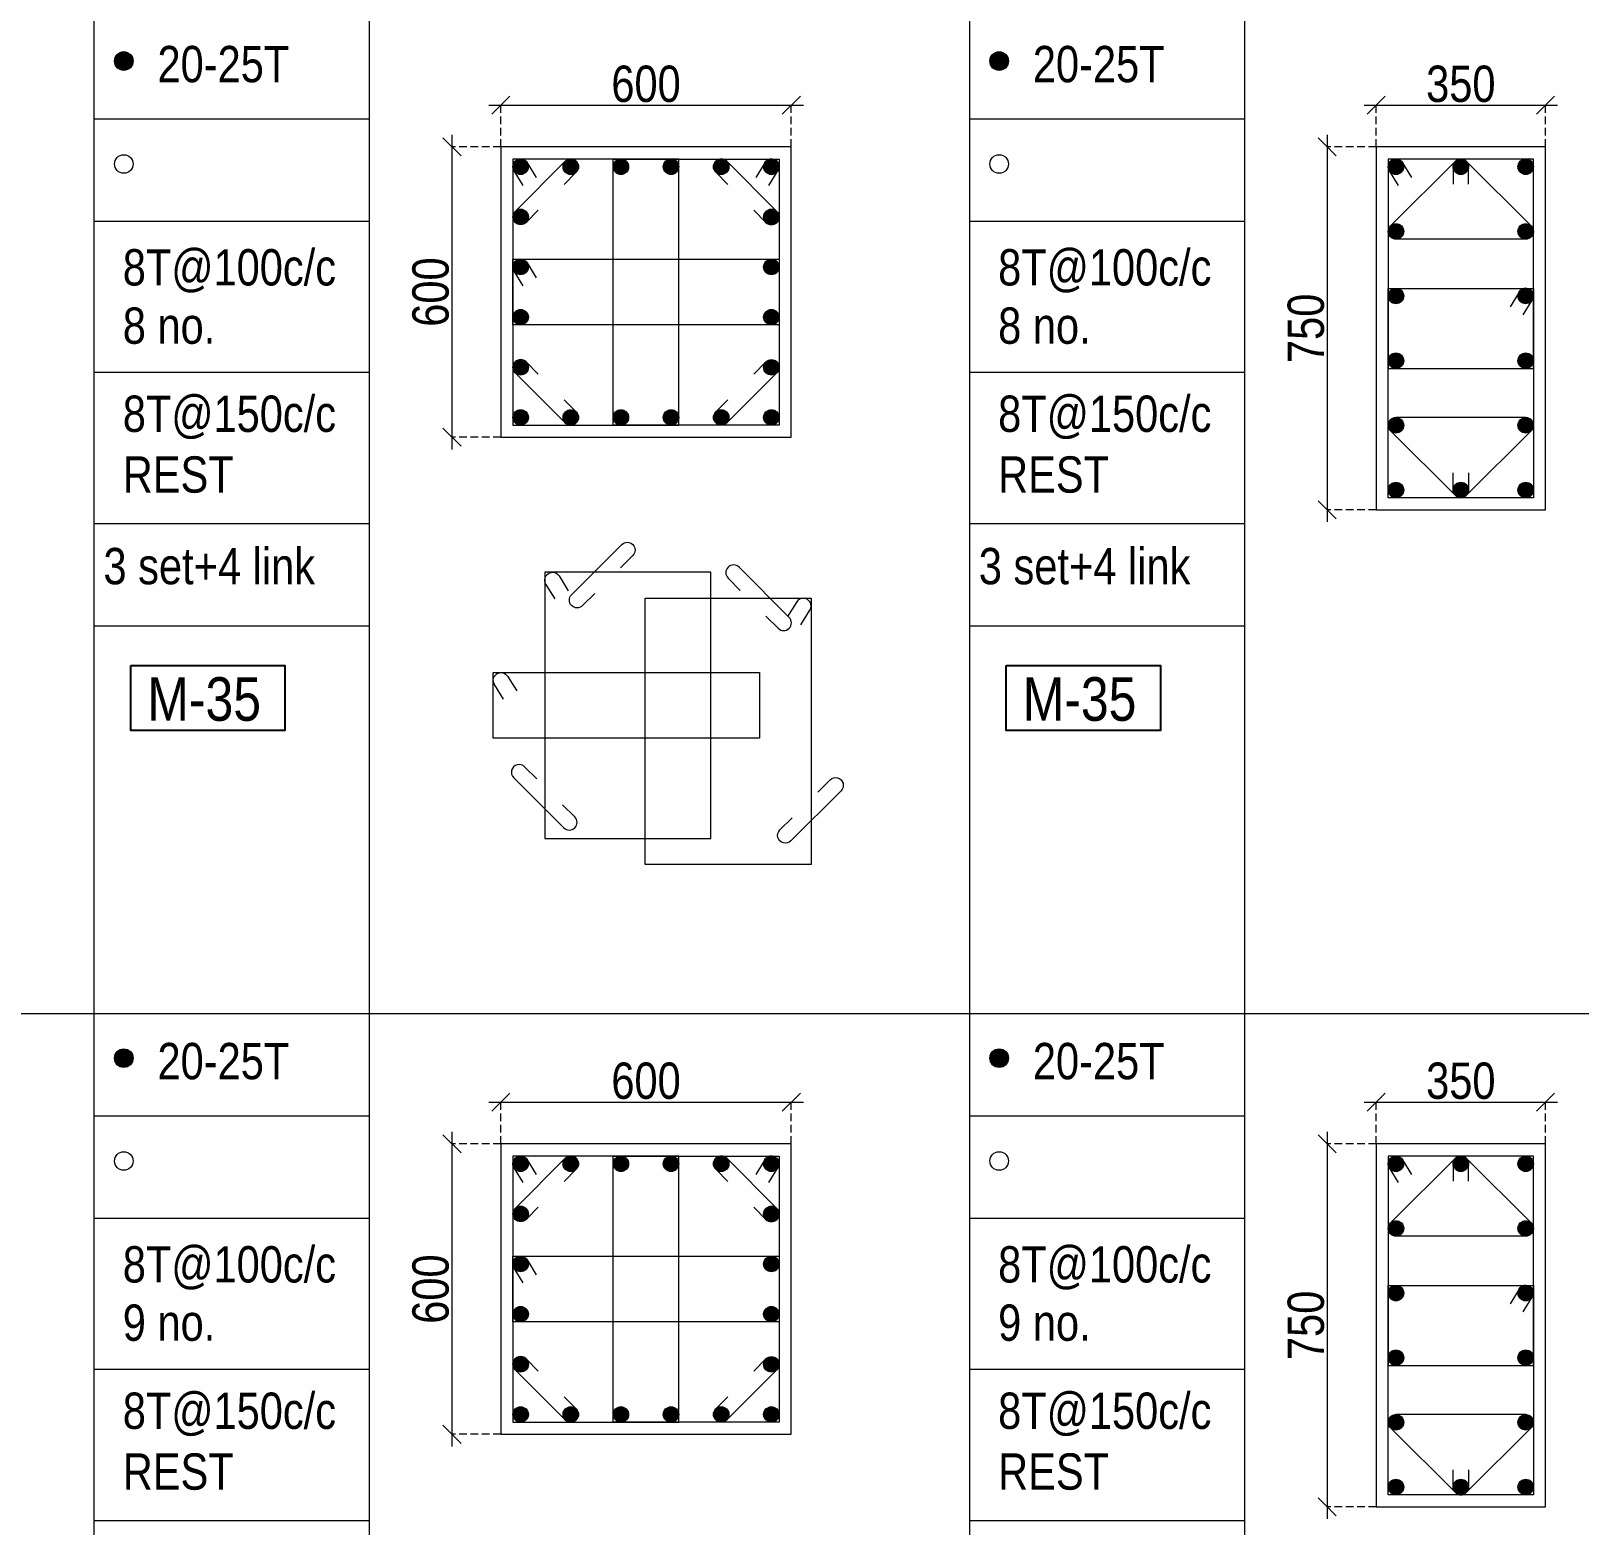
# Model space of a CAD drawing. Header units: millimetres. Extents: x 1112055 to 3390982, y -148532 to 766891.
# Drawn here: x 2561315 to 2574108, y 595756 to 608104 of the extents above; entities that cross this region are included whole.
import ezdxf
from ezdxf.enums import TextEntityAlignment as Align

# ---------------------------------------------------------------- set-up
doc = ezdxf.new("R2010")
doc.units = ezdxf.units.MM
doc.header["$PDMODE"] = 35
doc.header["$PDSIZE"] = -25
doc.linetypes.add('DASHED2', pattern=[0.375, 0.25, -0.125])
doc.linetypes.add('Hidden', pattern=[9.525, 6.35, -3.175])
for name, color, linetype, lineweight in [('B COL. SIZE DIM', 220, 'Continuous', 25), ('B COLSCH', 204, 'Continuous', 20), ('B COLUMN', 1, 'Hidden', 9), ('B STEEL', 34, 'Continuous', 15)]:
    doc.layers.add(name, color=color, linetype=linetype, lineweight=lineweight)
doc.layers.add('B TEXT', color=7, linetype='Continuous')
doc.styles.add('dim inside', font='romans.shx', dxfattribs={"width": 0.8, "height": 125})
doc.styles.add('SWINC', font='swissc.ttf')
doc.dimstyles.new('dim inside', dxfattribs={"dimtxt": 125, "dimasz": 100, "dimexe": 0, "dimexo": 0, "dimgap": 10, "dimtad": 0, "dimdec": 0, "dimzin": 0, "dimdsep": 46, "dimtxsty": 'dim inside', "dimblk": 'SMALL', "dimcen": 0.09, "dimadec": 0, "dimazin": 0, "dimtfac": 1, "dimtdec": 0, "dimtofl": 0, "dimtmove": 0, "dimatfit": 3, "dimfxl": 1, "dimtolj": 1, "dimtzin": 0, "dimarcsym": 2})

# ---------------------------------------------------------------- blocks, each defined once
blk = doc.blocks.new('_Oblique')
at = {"color": 0, "linetype": 'ByBlock', "lineweight": -2}
blk.add_line((-0.5, -0.5), (0.5, 0.5), dxfattribs=at)
blk = doc.blocks.new('*D5589')
at = {"layer": 'B COL. SIZE DIM', "color": 250, "lineweight": 9, "ltscale": 250, "transparency": 16777216}
blk.add_line((2572331, 599251), (2573931, 599251), dxfattribs=at)
at = {"layer": 'B COL. SIZE DIM', "color": 250, "linetype": 'DASHED2', "lineweight": 9, "ltscale": 250, "transparency": 16777216}
for p, q in [((2572431, 598906), (2572431, 599251)), ((2573831, 598906), (2573831, 599251))]:
    blk.add_line(p, q, dxfattribs=at)
at = {"layer": 'Defpoints', "color": 0, "lineweight": 40, "transparency": 16777216}
for p in [(2573831, 599251), (2572431, 598906), (2573831, 598906)]:
    blk.add_point(p, dxfattribs=at)
at = {"layer": 'B COL. SIZE DIM', "color": 250, "lineweight": 9, "transparency": 16777216, "xscale": 150, "yscale": 150, "zscale": 150, "rotation": 180}
blk.add_blockref('_Oblique', (2572431, 599251), dxfattribs=at)
at = {"layer": 'B COL. SIZE DIM', "color": 250, "lineweight": 9, "transparency": 16777216, "xscale": 150, "yscale": 150, "zscale": 150}
blk.add_blockref('_Oblique', (2573831, 599251), dxfattribs=at)
at = {"layer": 'B COL. SIZE DIM', "color": 6, "transparency": 16777216, "insert": (2573131, 599426), "char_height": 300, "attachment_point": 5, "style": 'SWINC'}
blk.add_mtext('\\A1;350', dxfattribs=at)
blk = doc.blocks.new('*D5590')
at = {"layer": 'B COL. SIZE DIM', "color": 250, "lineweight": 9, "ltscale": 250, "transparency": 16777216}
blk.add_line((2572027, 599006), (2572027, 595806), dxfattribs=at)
at = {"layer": 'B COL. SIZE DIM', "color": 250, "linetype": 'DASHED2', "lineweight": 9, "ltscale": 250, "transparency": 16777216}
for p, q in [((2572431, 598906), (2572027, 598906)), ((2572431, 595906), (2572027, 595906))]:
    blk.add_line(p, q, dxfattribs=at)
at = {"layer": 'Defpoints', "color": 0, "lineweight": 40, "transparency": 16777216}
for p in [(2572431, 598906), (2572027, 595906), (2572431, 595906)]:
    blk.add_point(p, dxfattribs=at)
at = {"layer": 'B COL. SIZE DIM', "color": 250, "lineweight": 9, "transparency": 16777216, "xscale": 150, "yscale": 150, "zscale": 150}
for p, rotation in [((2572027, 598906), 90), ((2572027, 595906), 270)]:
    blk.add_blockref('_Oblique', p, dxfattribs=dict(at, rotation=rotation))
at = {"layer": 'B COL. SIZE DIM', "color": 6, "transparency": 16777216, "insert": (2571852, 597406), "char_height": 300, "attachment_point": 5, "rotation": 90, "style": 'SWINC'}
blk.add_mtext('\\A1;750', dxfattribs=at)
blk = doc.blocks.new('*D5591')
at = {"layer": 'B COL. SIZE DIM', "color": 250, "lineweight": 9, "ltscale": 250, "transparency": 16777216}
blk.add_line((2572331, 607490), (2573931, 607490), dxfattribs=at)
at = {"layer": 'B COL. SIZE DIM', "color": 250, "linetype": 'DASHED2', "lineweight": 9, "ltscale": 250, "transparency": 16777216}
for p, q in [((2572431, 607146), (2572431, 607490)), ((2573831, 607146), (2573831, 607490))]:
    blk.add_line(p, q, dxfattribs=at)
at = {"layer": 'Defpoints', "color": 0, "lineweight": 40, "transparency": 16777216}
for p in [(2573831, 607490), (2572431, 607146), (2573831, 607146)]:
    blk.add_point(p, dxfattribs=at)
at = {"layer": 'B COL. SIZE DIM', "color": 250, "lineweight": 9, "transparency": 16777216, "xscale": 150, "yscale": 150, "zscale": 150, "rotation": 180}
blk.add_blockref('_Oblique', (2572431, 607490), dxfattribs=at)
at = {"layer": 'B COL. SIZE DIM', "color": 250, "lineweight": 9, "transparency": 16777216, "xscale": 150, "yscale": 150, "zscale": 150}
blk.add_blockref('_Oblique', (2573831, 607490), dxfattribs=at)
at = {"layer": 'B COL. SIZE DIM', "color": 6, "transparency": 16777216, "insert": (2573131, 607665), "char_height": 300, "attachment_point": 5, "style": 'SWINC'}
blk.add_mtext('\\A1;350', dxfattribs=at)
blk = doc.blocks.new('*D5592')
at = {"layer": 'B COL. SIZE DIM', "color": 250, "lineweight": 9, "ltscale": 250, "transparency": 16777216}
blk.add_line((2572027, 607246), (2572027, 604046), dxfattribs=at)
at = {"layer": 'B COL. SIZE DIM', "color": 250, "linetype": 'DASHED2', "lineweight": 9, "ltscale": 250, "transparency": 16777216}
for p, q in [((2572431, 607146), (2572027, 607146)), ((2572431, 604146), (2572027, 604146))]:
    blk.add_line(p, q, dxfattribs=at)
at = {"layer": 'Defpoints', "color": 0, "lineweight": 40, "transparency": 16777216}
for p in [(2572431, 607146), (2572027, 604146), (2572431, 604146)]:
    blk.add_point(p, dxfattribs=at)
at = {"layer": 'B COL. SIZE DIM', "color": 250, "lineweight": 9, "transparency": 16777216, "xscale": 150, "yscale": 150, "zscale": 150}
for p, rotation in [((2572027, 607146), 90), ((2572027, 604146), 270)]:
    blk.add_blockref('_Oblique', p, dxfattribs=dict(at, rotation=rotation))
at = {"layer": 'B COL. SIZE DIM', "color": 6, "transparency": 16777216, "insert": (2571852, 605646), "char_height": 300, "attachment_point": 5, "rotation": 90, "style": 'SWINC'}
blk.add_mtext('\\A1;750', dxfattribs=at)
blk = doc.blocks.new('*D5403')
at = {"layer": 'B COL. SIZE DIM', "color": 250, "lineweight": 9, "ltscale": 250, "transparency": 16777216}
blk.add_line((2565098, 599251), (2567698, 599251), dxfattribs=at)
at = {"layer": 'B COL. SIZE DIM', "color": 250, "linetype": 'DASHED2', "lineweight": 9, "ltscale": 250, "transparency": 16777216}
for p, q in [((2565198, 598906), (2565198, 599251)), ((2567598, 598906), (2567598, 599251))]:
    blk.add_line(p, q, dxfattribs=at)
at = {"layer": 'Defpoints', "color": 0, "lineweight": 40, "transparency": 16777216}
for p in [(2567598, 599251), (2565198, 598906), (2567598, 598906)]:
    blk.add_point(p, dxfattribs=at)
at = {"layer": 'B COL. SIZE DIM', "color": 250, "lineweight": 9, "transparency": 16777216, "xscale": 150, "yscale": 150, "zscale": 150, "rotation": 180}
blk.add_blockref('_Oblique', (2565198, 599251), dxfattribs=at)
at = {"layer": 'B COL. SIZE DIM', "color": 250, "lineweight": 9, "transparency": 16777216, "xscale": 150, "yscale": 150, "zscale": 150}
blk.add_blockref('_Oblique', (2567598, 599251), dxfattribs=at)
at = {"layer": 'B COL. SIZE DIM', "color": 6, "transparency": 16777216, "insert": (2566398, 599426), "char_height": 300, "attachment_point": 5, "style": 'SWINC'}
blk.add_mtext('\\A1;600', dxfattribs=at)
blk = doc.blocks.new('*D5404')
at = {"layer": 'B COL. SIZE DIM', "color": 250, "lineweight": 9, "ltscale": 250, "transparency": 16777216}
blk.add_line((2564794, 599006), (2564794, 596406), dxfattribs=at)
at = {"layer": 'B COL. SIZE DIM', "color": 250, "linetype": 'DASHED2', "lineweight": 9, "ltscale": 250, "transparency": 16777216}
for p, q in [((2565198, 598906), (2564794, 598906)), ((2565198, 596506), (2564794, 596506))]:
    blk.add_line(p, q, dxfattribs=at)
at = {"layer": 'Defpoints', "color": 0, "lineweight": 40, "transparency": 16777216}
for p in [(2565198, 598906), (2564794, 596506), (2565198, 596506)]:
    blk.add_point(p, dxfattribs=at)
at = {"layer": 'B COL. SIZE DIM', "color": 250, "lineweight": 9, "transparency": 16777216, "xscale": 150, "yscale": 150, "zscale": 150}
for p, rotation in [((2564794, 598906), 90), ((2564794, 596506), 270)]:
    blk.add_blockref('_Oblique', p, dxfattribs=dict(at, rotation=rotation))
at = {"layer": 'B COL. SIZE DIM', "color": 6, "transparency": 16777216, "insert": (2564619, 597706), "char_height": 300, "attachment_point": 5, "rotation": 90, "style": 'SWINC'}
blk.add_mtext('\\A1;600', dxfattribs=at)
blk = doc.blocks.new('*D5405')
at = {"layer": 'B COL. SIZE DIM', "color": 250, "lineweight": 9, "ltscale": 250, "transparency": 16777216}
blk.add_line((2565098, 607490), (2567698, 607490), dxfattribs=at)
at = {"layer": 'B COL. SIZE DIM', "color": 250, "linetype": 'DASHED2', "lineweight": 9, "ltscale": 250, "transparency": 16777216}
for p, q in [((2565198, 607146), (2565198, 607490)), ((2567598, 607146), (2567598, 607490))]:
    blk.add_line(p, q, dxfattribs=at)
at = {"layer": 'Defpoints', "color": 0, "lineweight": 40, "transparency": 16777216}
for p in [(2567598, 607490), (2565198, 607146), (2567598, 607146)]:
    blk.add_point(p, dxfattribs=at)
at = {"layer": 'B COL. SIZE DIM', "color": 250, "lineweight": 9, "transparency": 16777216, "xscale": 150, "yscale": 150, "zscale": 150, "rotation": 180}
blk.add_blockref('_Oblique', (2565198, 607490), dxfattribs=at)
at = {"layer": 'B COL. SIZE DIM', "color": 250, "lineweight": 9, "transparency": 16777216, "xscale": 150, "yscale": 150, "zscale": 150}
blk.add_blockref('_Oblique', (2567598, 607490), dxfattribs=at)
at = {"layer": 'B COL. SIZE DIM', "color": 6, "transparency": 16777216, "insert": (2566398, 607665), "char_height": 300, "attachment_point": 5, "style": 'SWINC'}
blk.add_mtext('\\A1;600', dxfattribs=at)
blk = doc.blocks.new('*D5406')
at = {"layer": 'B COL. SIZE DIM', "color": 250, "lineweight": 9, "ltscale": 250, "transparency": 16777216}
blk.add_line((2564794, 607246), (2564794, 604646), dxfattribs=at)
at = {"layer": 'B COL. SIZE DIM', "color": 250, "linetype": 'DASHED2', "lineweight": 9, "ltscale": 250, "transparency": 16777216}
for p, q in [((2565198, 607146), (2564794, 607146)), ((2565198, 604746), (2564794, 604746))]:
    blk.add_line(p, q, dxfattribs=at)
at = {"layer": 'Defpoints', "color": 0, "lineweight": 40, "transparency": 16777216}
for p in [(2565198, 607146), (2564794, 604746), (2565198, 604746)]:
    blk.add_point(p, dxfattribs=at)
at = {"layer": 'B COL. SIZE DIM', "color": 250, "lineweight": 9, "transparency": 16777216, "xscale": 150, "yscale": 150, "zscale": 150}
for p, rotation in [((2564794, 607146), 90), ((2564794, 604746), 270)]:
    blk.add_blockref('_Oblique', p, dxfattribs=dict(at, rotation=rotation))
at = {"layer": 'B COL. SIZE DIM', "color": 6, "transparency": 16777216, "insert": (2564619, 605946), "char_height": 300, "attachment_point": 5, "rotation": 90, "style": 'SWINC'}
blk.add_mtext('\\A1;600', dxfattribs=at)

msp = doc.modelspace()

# ---------------------------------------------------------------- hatches: boundary and pattern name
at = {"layer": 'B STEEL', "lineweight": 9, "ltscale": 0.5}
h = msp.add_hatch(color=34, dxfattribs=at)
edge = h.paths.add_edge_path()
edge.add_arc((2562082.3, 607854.7), 76.8, 0, 360)
h = msp.add_hatch(color=34, dxfattribs=at)
edge = h.paths.add_edge_path()
edge.add_arc((2569315.9, 607854.7), 76.8, 0, 360)
h = msp.add_hatch(color=34, dxfattribs=at)
edge = h.paths.add_edge_path()
edge.add_arc((2565361.5, 606981.5), 64, 0, 360)
h = msp.add_hatch(color=34, dxfattribs=at)
edge = h.paths.add_edge_path()
edge.add_arc((2565775.9, 606981.5), 64, 180, 540, ccw=False)
at = {"layer": 'B STEEL'}
h = msp.add_hatch(color=34, dxfattribs=at)
edge = h.paths.add_edge_path()
edge.add_arc((2566190.3, 606981.5), 64, 0, 360)
h = msp.add_hatch(color=34, dxfattribs=at)
edge = h.paths.add_edge_path()
edge.add_arc((2566604.7, 606981.5), 64, 0, 360)
at = {"layer": 'B STEEL', "lineweight": 9, "ltscale": 0.5}
h = msp.add_hatch(color=34, dxfattribs=at)
edge = h.paths.add_edge_path()
edge.add_arc((2567019.1, 606981.5), 64, 180, 540, ccw=False)
h = msp.add_hatch(color=34, dxfattribs=at)
edge = h.paths.add_edge_path()
edge.add_arc((2567433.5, 606981.5), 64, 180, 540, ccw=False)
h = msp.add_hatch(color=34, dxfattribs=at)
edge = h.paths.add_edge_path()
edge.add_arc((2572595.1, 606981.5), 64, 0, 360)
h = msp.add_hatch(color=34, dxfattribs=at)
edge = h.paths.add_edge_path()
edge.add_arc((2573131.1, 606981.5), 64, 180, 540, ccw=False)
h = msp.add_hatch(color=34, dxfattribs=at)
edge = h.paths.add_edge_path()
edge.add_arc((2573667, 606981.5), 64, 180, 540, ccw=False)
h = msp.add_hatch(color=34, dxfattribs=at)
edge = h.paths.add_edge_path()
edge.add_arc((2565361.5, 606567.1), 64, 0, 360)
h = msp.add_hatch(color=34, dxfattribs=at)
edge = h.paths.add_edge_path()
edge.add_arc((2567433.5, 606567.1), 64, 180, 540, ccw=False)
at = {"layer": 'B STEEL', "lineweight": 30}
h = msp.add_hatch(color=34, dxfattribs=at)
edge = h.paths.add_edge_path()
edge.add_arc((2572595.1, 606447.1), 64, 0, 360)
h = msp.add_hatch(color=34, dxfattribs=at)
edge = h.paths.add_edge_path()
edge.add_arc((2573667, 606447.1), 64, 0, 360)
at = {"layer": 'B STEEL'}
h = msp.add_hatch(color=34, dxfattribs=at)
edge = h.paths.add_edge_path()
edge.add_arc((2565361.5, 606152.7), 64, 0, 360)
h = msp.add_hatch(color=34, dxfattribs=at)
edge = h.paths.add_edge_path()
edge.add_arc((2567433.5, 606152.7), 64, 0, 360)
at = {"layer": 'B STEEL', "lineweight": 30}
h = msp.add_hatch(color=34, dxfattribs=at)
edge = h.paths.add_edge_path()
edge.add_arc((2572595.1, 605912.7), 64, 0, 360)
h = msp.add_hatch(color=34, dxfattribs=at)
edge = h.paths.add_edge_path()
edge.add_arc((2573667, 605912.7), 64, 0, 360)
at = {"layer": 'B STEEL'}
h = msp.add_hatch(color=34, dxfattribs=at)
edge = h.paths.add_edge_path()
edge.add_arc((2565361.5, 605738.3), 64, 0, 360)
h = msp.add_hatch(color=34, dxfattribs=at)
edge = h.paths.add_edge_path()
edge.add_arc((2567433.5, 605738.3), 64, 0, 360)
at = {"layer": 'B STEEL', "lineweight": 9, "ltscale": 0.5}
h = msp.add_hatch(color=34, dxfattribs=at)
edge = h.paths.add_edge_path()
edge.add_arc((2565361.5, 605323.9), 64, 0, 360)
h = msp.add_hatch(color=34, dxfattribs=at)
edge = h.paths.add_edge_path()
edge.add_arc((2567433.5, 605323.9), 64, 180, 540, ccw=False)
at = {"layer": 'B STEEL', "lineweight": 30}
h = msp.add_hatch(color=34, dxfattribs=at)
edge = h.paths.add_edge_path()
edge.add_arc((2572595.1, 605378.3), 64, 0, 360)
h = msp.add_hatch(color=34, dxfattribs=at)
edge = h.paths.add_edge_path()
edge.add_arc((2573667, 605378.3), 64, 0, 360)
at = {"layer": 'B STEEL', "lineweight": 9, "ltscale": 0.5}
h = msp.add_hatch(color=34, dxfattribs=at)
edge = h.paths.add_edge_path()
edge.add_arc((2565361.5, 604909.5), 64, 0, 360, ccw=False)
h = msp.add_hatch(color=34, dxfattribs=at)
edge = h.paths.add_edge_path()
edge.add_arc((2565775.9, 604909.5), 64, -180, 180)
at = {"layer": 'B STEEL'}
h = msp.add_hatch(color=34, dxfattribs=at)
edge = h.paths.add_edge_path()
edge.add_arc((2566190.3, 604909.5), 64, 0, 360)
h = msp.add_hatch(color=34, dxfattribs=at)
edge = h.paths.add_edge_path()
edge.add_arc((2566604.7, 604909.5), 64, 0, 360)
at = {"layer": 'B STEEL', "lineweight": 9, "ltscale": 0.5}
h = msp.add_hatch(color=34, dxfattribs=at)
edge = h.paths.add_edge_path()
edge.add_arc((2567019.1, 604909.5), 64, -180, 180)
h = msp.add_hatch(color=34, dxfattribs=at)
edge = h.paths.add_edge_path()
edge.add_arc((2567433.5, 604909.5), 64, -180, 180)
at = {"layer": 'B STEEL', "lineweight": 30}
h = msp.add_hatch(color=34, dxfattribs=at)
edge = h.paths.add_edge_path()
edge.add_arc((2572595.1, 604843.9), 64, 0, 360)
h = msp.add_hatch(color=34, dxfattribs=at)
edge = h.paths.add_edge_path()
edge.add_arc((2573667, 604843.9), 64, 0, 360)
at = {"layer": 'B STEEL', "lineweight": 9, "ltscale": 0.5}
h = msp.add_hatch(color=34, dxfattribs=at)
edge = h.paths.add_edge_path()
edge.add_arc((2572595.1, 604309.5), 64, 0, 360, ccw=False)
h = msp.add_hatch(color=34, dxfattribs=at)
edge = h.paths.add_edge_path()
edge.add_arc((2573131.1, 604309.5), 64, -180, 180)
h = msp.add_hatch(color=34, dxfattribs=at)
edge = h.paths.add_edge_path()
edge.add_arc((2573667, 604309.5), 64, -180, 180)
h = msp.add_hatch(color=34, dxfattribs=at)
edge = h.paths.add_edge_path()
edge.add_arc((2562082.3, 599614.8), 76.8, 0, 360)
h = msp.add_hatch(color=34, dxfattribs=at)
edge = h.paths.add_edge_path()
edge.add_arc((2569315.9, 599614.8), 76.8, 0, 360)
h = msp.add_hatch(color=34, dxfattribs=at)
edge = h.paths.add_edge_path()
edge.add_arc((2565361.5, 598741.7), 64, 0, 360)
h = msp.add_hatch(color=34, dxfattribs=at)
edge = h.paths.add_edge_path()
edge.add_arc((2565775.9, 598741.7), 64, 180, 540, ccw=False)
at = {"layer": 'B STEEL'}
h = msp.add_hatch(color=34, dxfattribs=at)
edge = h.paths.add_edge_path()
edge.add_arc((2566190.3, 598741.7), 64, 0, 360)
h = msp.add_hatch(color=34, dxfattribs=at)
edge = h.paths.add_edge_path()
edge.add_arc((2566604.7, 598741.7), 64, 0, 360)
at = {"layer": 'B STEEL', "lineweight": 9, "ltscale": 0.5}
h = msp.add_hatch(color=34, dxfattribs=at)
edge = h.paths.add_edge_path()
edge.add_arc((2567019.1, 598741.7), 64, 180, 540, ccw=False)
h = msp.add_hatch(color=34, dxfattribs=at)
edge = h.paths.add_edge_path()
edge.add_arc((2567433.5, 598741.7), 64, 180, 540, ccw=False)
h = msp.add_hatch(color=34, dxfattribs=at)
edge = h.paths.add_edge_path()
edge.add_arc((2572595.1, 598741.7), 64, 0, 360)
h = msp.add_hatch(color=34, dxfattribs=at)
edge = h.paths.add_edge_path()
edge.add_arc((2573131.1, 598741.7), 64, 180, 540, ccw=False)
h = msp.add_hatch(color=34, dxfattribs=at)
edge = h.paths.add_edge_path()
edge.add_arc((2573667, 598741.7), 64, 180, 540, ccw=False)
h = msp.add_hatch(color=34, dxfattribs=at)
edge = h.paths.add_edge_path()
edge.add_arc((2565361.5, 598327.3), 64, 0, 360)
h = msp.add_hatch(color=34, dxfattribs=at)
edge = h.paths.add_edge_path()
edge.add_arc((2567433.5, 598327.3), 64, 180, 540, ccw=False)
at = {"layer": 'B STEEL', "lineweight": 30}
h = msp.add_hatch(color=34, dxfattribs=at)
edge = h.paths.add_edge_path()
edge.add_arc((2572595.1, 598207.3), 64, 0, 360)
h = msp.add_hatch(color=34, dxfattribs=at)
edge = h.paths.add_edge_path()
edge.add_arc((2573667, 598207.3), 64, 0, 360)
at = {"layer": 'B STEEL'}
h = msp.add_hatch(color=34, dxfattribs=at)
edge = h.paths.add_edge_path()
edge.add_arc((2565361.5, 597912.9), 64, 0, 360)
h = msp.add_hatch(color=34, dxfattribs=at)
edge = h.paths.add_edge_path()
edge.add_arc((2567433.5, 597912.9), 64, 0, 360)
at = {"layer": 'B STEEL', "lineweight": 30}
h = msp.add_hatch(color=34, dxfattribs=at)
edge = h.paths.add_edge_path()
edge.add_arc((2572595.1, 597672.9), 64, 0, 360)
h = msp.add_hatch(color=34, dxfattribs=at)
edge = h.paths.add_edge_path()
edge.add_arc((2573667, 597672.9), 64, 0, 360)
at = {"layer": 'B STEEL'}
h = msp.add_hatch(color=34, dxfattribs=at)
edge = h.paths.add_edge_path()
edge.add_arc((2565361.5, 597498.5), 64, 0, 360)
h = msp.add_hatch(color=34, dxfattribs=at)
edge = h.paths.add_edge_path()
edge.add_arc((2567433.5, 597498.5), 64, 0, 360)
at = {"layer": 'B STEEL', "lineweight": 30}
h = msp.add_hatch(color=34, dxfattribs=at)
edge = h.paths.add_edge_path()
edge.add_arc((2572595.1, 597138.5), 64, 0, 360)
h = msp.add_hatch(color=34, dxfattribs=at)
edge = h.paths.add_edge_path()
edge.add_arc((2573667, 597138.5), 64, 0, 360)
at = {"layer": 'B STEEL', "lineweight": 9, "ltscale": 0.5}
h = msp.add_hatch(color=34, dxfattribs=at)
edge = h.paths.add_edge_path()
edge.add_arc((2565361.5, 597084.1), 64, 0, 360)
h = msp.add_hatch(color=34, dxfattribs=at)
edge = h.paths.add_edge_path()
edge.add_arc((2567433.5, 597084.1), 64, 180, 540, ccw=False)
h = msp.add_hatch(color=34, dxfattribs=at)
edge = h.paths.add_edge_path()
edge.add_arc((2565361.5, 596669.7), 64, 0, 360, ccw=False)
h = msp.add_hatch(color=34, dxfattribs=at)
edge = h.paths.add_edge_path()
edge.add_arc((2565775.9, 596669.7), 64, -180, 180)
at = {"layer": 'B STEEL'}
h = msp.add_hatch(color=34, dxfattribs=at)
edge = h.paths.add_edge_path()
edge.add_arc((2566190.3, 596669.7), 64, 0, 360)
h = msp.add_hatch(color=34, dxfattribs=at)
edge = h.paths.add_edge_path()
edge.add_arc((2566604.7, 596669.7), 64, 0, 360)
at = {"layer": 'B STEEL', "lineweight": 9, "ltscale": 0.5}
h = msp.add_hatch(color=34, dxfattribs=at)
edge = h.paths.add_edge_path()
edge.add_arc((2567019.1, 596669.7), 64, -180, 180)
h = msp.add_hatch(color=34, dxfattribs=at)
edge = h.paths.add_edge_path()
edge.add_arc((2567433.5, 596669.7), 64, -180, 180)
at = {"layer": 'B STEEL', "lineweight": 30}
h = msp.add_hatch(color=34, dxfattribs=at)
edge = h.paths.add_edge_path()
edge.add_arc((2572595.1, 596604.1), 64, 0, 360)
h = msp.add_hatch(color=34, dxfattribs=at)
edge = h.paths.add_edge_path()
edge.add_arc((2573667, 596604.1), 64, 0, 360)
at = {"layer": 'B STEEL', "lineweight": 9, "ltscale": 0.5}
h = msp.add_hatch(color=34, dxfattribs=at)
edge = h.paths.add_edge_path()
edge.add_arc((2572595.1, 596069.7), 64, 0, 360, ccw=False)
h = msp.add_hatch(color=34, dxfattribs=at)
edge = h.paths.add_edge_path()
edge.add_arc((2573131.1, 596069.7), 64, -180, 180)
h = msp.add_hatch(color=34, dxfattribs=at)
edge = h.paths.add_edge_path()
edge.add_arc((2573667, 596069.7), 64, -180, 180)

# ---------------------------------------------------------------- linework, layer by layer
at = {"layer": 'B COLSCH', "color": 250, "lineweight": 0}
for p, q in [((2561836.1, 649422.2), (2561836.1, 583503.5)), ((2564110.4, 649422.2), (2564110.4, 574628.3)), ((2569069.6, 649422.2), (2569069.6, 583503.5)), ((2571344, 649422.2), (2571344, 574628.3)), ((2561836.1, 607378), (2564110.4, 607378)), ((2569069.6, 607378), (2571344, 607378)), ((2561836.1, 606533), (2564110.4, 606533)), ((2569069.6, 606533), (2571344, 606533)), ((2561836.1, 605283.2), (2564110.4, 605283.2)), ((2569069.6, 605283.2), (2571344, 605283.2)), ((2561836.1, 604033.5), (2564110.4, 604033.5)), ((2569069.6, 604033.5), (2571344, 604033.5)), ((2561836.1, 603188.5), (2564110.4, 603188.5)), ((2569069.6, 603188.5), (2571344, 603188.5)), ((2487307.1, 599983.1), (2667535.6, 599983.1)), ((2561836.1, 599138.2), (2564110.4, 599138.2)), ((2569069.6, 599138.2), (2571344, 599138.2)), ((2561836.1, 598293.2), (2564110.4, 598293.2)), ((2569069.6, 598293.2), (2571344, 598293.2)), ((2561836.1, 597043.4), (2564110.4, 597043.4)), ((2569069.6, 597043.4), (2571344, 597043.4)), ((2561836.1, 595793.6), (2564110.4, 595793.6)), ((2569069.6, 595793.6), (2571344, 595793.6))]:
    msp.add_line(p, q, dxfattribs=at)
at = {"layer": 'B COLUMN', "color": 1, "linetype": 'ByBlock', "lineweight": 20}
for points in [[(2565197.5, 604745.5), (2567597.5, 604745.5), (2567597.5, 607145.5), (2565197.5, 607145.5)], [(2572431.1, 604145.5), (2573831.1, 604145.5), (2573831.1, 607145.5), (2572431.1, 607145.5)], [(2565197.5, 596505.7), (2567597.5, 596505.7), (2567597.5, 598905.7), (2565197.5, 598905.7)], [(2572431.1, 595905.7), (2573831.1, 595905.7), (2573831.1, 598905.7), (2572431.1, 598905.7)]]:
    msp.add_lwpolyline(points, close=True, dxfattribs=at)
at = {"layer": 'B STEEL', "color": 34, "lineweight": 9, "ltscale": 0.5}
for points in [[(2565297.5, 604845.5), (2566668.7, 604845.5), (2566668.7, 607045.5), (2565297.5, 607045.5)], [(2567497.5, 604845.5), (2566126.3, 604845.5), (2566126.3, 607045.5), (2567497.5, 607045.5)], [(2572531.1, 605314.3), (2573731.1, 605314.3), (2573731.1, 607045.5), (2572531.1, 607045.5)], [(2565297.5, 606216.7), (2567497.5, 606216.7), (2567497.5, 605674.3), (2565297.5, 605674.3)], [(2572531.1, 605976.7), (2573731.1, 605976.7), (2573731.1, 604245.5), (2572531.1, 604245.5)], [(2565561.5, 601429.9), (2566932.7, 601429.9), (2566932.7, 603629.9), (2565561.5, 603629.9)], [(2567761.5, 601215.4), (2566390.3, 601215.4), (2566390.3, 603415.4), (2567761.5, 603415.4)], [(2565135.6, 602801.2), (2567335.6, 602801.2), (2567335.6, 602258.7), (2565135.6, 602258.7)], [(2565297.5, 596605.7), (2566668.7, 596605.7), (2566668.7, 598805.7), (2565297.5, 598805.7)], [(2567497.5, 596605.7), (2566126.3, 596605.7), (2566126.3, 598805.7), (2567497.5, 598805.7)], [(2572531.1, 597074.5), (2573731.1, 597074.5), (2573731.1, 598805.7), (2572531.1, 598805.7)], [(2565297.5, 597976.9), (2567497.5, 597976.9), (2567497.5, 597434.5), (2565297.5, 597434.5)], [(2572531.1, 597736.9), (2573731.1, 597736.9), (2573731.1, 596005.7), (2572531.1, 596005.7)]]:
    msp.add_lwpolyline(points, close=True, dxfattribs=at)
for points in [[(2565381.8, 606826.5), (2565307, 606947.9, -1), (2565416, 607015.1), (2565490.8, 606893.6)], [(2565507.7, 606622.7), (2565406.8, 606521.8, -1), (2565316.3, 606612.4), (2565730.7, 607026.8, -1), (2565821.2, 606936.2), (2565720.3, 606835.4)], [(2567287.4, 606622.7), (2567388.2, 606521.8, 1), (2567478.8, 606612.4), (2567064.4, 607026.8, 1), (2566973.8, 606936.2), (2567074.7, 606835.4)], [(2567413.2, 606826.5), (2567488, 606947.9, 1), (2567379, 607015.1), (2567304.2, 606893.6)], [(2572615.3, 606826.5), (2572540.6, 606947.9, -1), (2572649.6, 607015.1), (2572724.4, 606893.6)], [(2573195.1, 606838.9), (2573195.1, 606981.5, 1), (2573067, 606981.5), (2573067, 606838.9)], [(2565381.8, 605997.7), (2565307, 606119.2, -1), (2565416, 606186.3), (2565490.8, 606064.8)], [(2573646.8, 605757.7), (2573721.6, 605879.2, 1), (2573612.5, 605946.3), (2573537.7, 605824.8)], [(2565507.7, 605268.3), (2565406.8, 605369.2, 1), (2565316.3, 605278.7), (2565730.7, 604864.3, 1), (2565821.2, 604954.8), (2565720.3, 605055.7)], [(2567287.4, 605268.3), (2567388.2, 605369.2, -1), (2567478.8, 605278.7), (2567064.4, 604864.3, -1), (2566973.8, 604954.8), (2567074.7, 605055.7)], [(2573195.1, 604452.2), (2573195.1, 604309.5, -1), (2573067, 604309.5), (2573067, 604452.2)], [(2573195.1, 604452.2), (2573195.1, 604309.5, -1), (2573067, 604309.5), (2573067, 604452.2)], [(2565974.6, 603455.4), (2565873.7, 603354.5, -1), (2565783.2, 603445), (2566197.6, 603859.4, -1), (2566288.1, 603768.9), (2566187.3, 603668)], [(2567389.2, 603267.9), (2567490.1, 603167, 1), (2567580.6, 603257.5), (2567166.2, 603671.9, 1), (2567075.7, 603581.4), (2567176.6, 603480.5)], [(2565645.8, 603410.9), (2565571, 603532.4, -1), (2565680, 603599.5), (2565754.8, 603478)], [(2567677.2, 603196.3), (2567752, 603317.8, 1), (2567643, 603384.9), (2567568.2, 603263.4)], [(2565219.8, 602582.1), (2565145.1, 602703.6, -1), (2565254.1, 602770.7), (2565328.9, 602649.2)], [(2565495.5, 601921.7), (2565394.6, 602022.6, 1), (2565304.1, 601932), (2565718.5, 601517.7, 1), (2565809, 601608.2), (2565708.1, 601709.1)], [(2567817.8, 601813.8), (2567918.6, 601914.7, -1), (2568009.2, 601824.1), (2567594.8, 601409.7, -1), (2567504.2, 601500.3), (2567605.1, 601601.1)], [(2565381.8, 598586.6), (2565307, 598708.1, -1), (2565416, 598775.2), (2565490.8, 598653.7)], [(2565507.7, 598382.9), (2565406.8, 598282, -1), (2565316.3, 598372.5), (2565730.7, 598786.9, -1), (2565821.2, 598696.4), (2565720.3, 598595.5)], [(2567287.4, 598382.9), (2567388.2, 598282, 1), (2567478.8, 598372.5), (2567064.4, 598786.9, 1), (2566973.8, 598696.4), (2567074.7, 598595.5)], [(2567413.2, 598586.6), (2567488, 598708.1, 1), (2567379, 598775.2), (2567304.2, 598653.7)], [(2572615.3, 598586.6), (2572540.6, 598708.1, -1), (2572649.6, 598775.2), (2572724.4, 598653.7)], [(2573195.1, 598599), (2573195.1, 598741.7, 1), (2573067, 598741.7), (2573067, 598599)], [(2565381.8, 597757.8), (2565307, 597879.3, -1), (2565416, 597946.4), (2565490.8, 597824.9)], [(2573646.8, 597517.8), (2573721.6, 597639.3, 1), (2573612.5, 597706.4), (2573537.7, 597584.9)], [(2565507.7, 597028.5), (2565406.8, 597129.4, 1), (2565316.3, 597038.8), (2565730.7, 596624.4, 1), (2565821.2, 596715), (2565720.3, 596815.8)], [(2567287.4, 597028.5), (2567388.2, 597129.4, -1), (2567478.8, 597038.8), (2567064.4, 596624.4, -1), (2566973.8, 596715), (2567074.7, 596815.8)], [(2573195.1, 596212.3), (2573195.1, 596069.7, -1), (2573067, 596069.7), (2573067, 596212.3)], [(2573195.1, 596212.3), (2573195.1, 596069.7, -1), (2573067, 596069.7), (2573067, 596212.3)]]:
    msp.add_lwpolyline(points, format="xyb", dxfattribs=at)
for points in [[(2573176.3, 607026.8), (2573712.2, 606492.4, -0.6687154), (2573667, 606383.1), (2572595.1, 606383.1, -0.6687154), (2572549.9, 606492.4), (2573085.9, 607026.8, -0.4133445)], [(2573176.3, 604264.2), (2573712.2, 604798.6, 0.6687154), (2573667, 604908), (2572595.1, 604908, 0.6687154), (2572549.9, 604798.6), (2573085.9, 604264.2, 0.4133445)], [(2573176.3, 598787), (2573712.2, 598252.6, -0.6687154), (2573667, 598143.2), (2572595.1, 598143.2, -0.6687154), (2572549.9, 598252.6), (2573085.9, 598787, -0.4133445)], [(2573176.3, 596024.4), (2573712.2, 596558.8, 0.6687154), (2573667, 596668.1), (2572595.1, 596668.1, 0.6687154), (2572549.9, 596558.8), (2573085.9, 596024.4, 0.4133445)]]:
    msp.add_lwpolyline(points, format="xyb", close=True, dxfattribs=at)
for centre, radius in [((2562082.3, 607854.7), 76.8), ((2569315.9, 607854.7), 76.8), ((2562082.3, 607004.4), 76.8), ((2565361.5, 606981.5), 64), ((2565775.9, 606981.5), 64), ((2566190.3, 606981.5), 64), ((2566604.7, 606981.5), 64), ((2567019.1, 606981.5), 64), ((2567433.5, 606981.5), 64), ((2569315.9, 607004.4), 76.8), ((2572595.1, 606981.5), 64), ((2573131.1, 606981.5), 64), ((2573667, 606981.5), 64), ((2565361.5, 606567.1), 64), ((2567433.5, 606567.1), 64), ((2572595.1, 606447.1), 64), ((2573667, 606447.1), 64), ((2565361.5, 606152.7), 64), ((2567433.5, 606152.7), 64), ((2572595.1, 605912.7), 64), ((2573667, 605912.7), 64), ((2565361.5, 605738.3), 64), ((2567433.5, 605738.3), 64), ((2565361.5, 605323.9), 64), ((2567433.5, 605323.9), 64), ((2572595.1, 605378.3), 64), ((2573667, 605378.3), 64), ((2565361.5, 604909.5), 64), ((2565775.9, 604909.5), 64), ((2566190.3, 604909.5), 64), ((2566604.7, 604909.5), 64), ((2567019.1, 604909.5), 64), ((2567433.5, 604909.5), 64), ((2572595.1, 604843.9), 64), ((2573667, 604843.9), 64), ((2572595.1, 604309.5), 64), ((2573131.1, 604309.5), 64), ((2573667, 604309.5), 64), ((2562082.3, 599614.8), 76.8), ((2569315.9, 599614.8), 76.8), ((2562082.3, 598764.6), 76.8), ((2569315.9, 598764.6), 76.8), ((2565361.5, 598741.7), 64), ((2565775.9, 598741.7), 64), ((2566190.3, 598741.7), 64), ((2566604.7, 598741.7), 64), ((2567019.1, 598741.7), 64), ((2567433.5, 598741.7), 64), ((2572595.1, 598741.7), 64), ((2573131.1, 598741.7), 64), ((2573667, 598741.7), 64), ((2565361.5, 598327.3), 64), ((2567433.5, 598327.3), 64), ((2572595.1, 598207.3), 64), ((2573667, 598207.3), 64), ((2565361.5, 597912.9), 64), ((2567433.5, 597912.9), 64), ((2572595.1, 597672.9), 64), ((2573667, 597672.9), 64), ((2565361.5, 597498.5), 64), ((2567433.5, 597498.5), 64), ((2572595.1, 597138.5), 64), ((2573667, 597138.5), 64), ((2565361.5, 597084.1), 64), ((2567433.5, 597084.1), 64), ((2565361.5, 596669.7), 64), ((2565775.9, 596669.7), 64), ((2566190.3, 596669.7), 64), ((2566604.7, 596669.7), 64), ((2567019.1, 596669.7), 64), ((2567433.5, 596669.7), 64), ((2572595.1, 596604.1), 64), ((2573667, 596604.1), 64), ((2572595.1, 596069.7), 64), ((2573131.1, 596069.7), 64), ((2573667, 596069.7), 64)]:
    msp.add_circle(centre, radius, dxfattribs=at)
at = {"layer": 'B TEXT', "color": 1}
for points in [[(2562139.7, 602859.4), (2563414.3, 602859.4), (2563414.3, 602321.5), (2562139.7, 602321.5)], [(2569373.3, 602859.4), (2570647.9, 602859.4), (2570647.9, 602321.5), (2569373.3, 602321.5)]]:
    msp.add_lwpolyline(points, close=True, dxfattribs=at)

# ---------------------------------------------------------------- texts
at = {"layer": 'B TEXT', "style": 'SWINC'}
for s, p in [('20-25T', (2562360.8, 607680.1)), ('20-25T', (2569594.4, 607680.1)), ('8T@100c/c', (2562073.9, 606000.3)), ('8T@100c/c', (2569307.5, 606000.3)), ('8 no.', (2562073.9, 605518.5)), ('8 no.', (2569307.5, 605518.5)), ('8T@150c/c', (2562073.9, 604790.4)), ('8T@150c/c', (2569307.5, 604790.4)), ('REST', (2562073.9, 604288)), ('REST', (2569307.5, 604288)), ('3 set+4 link', (2561914.3, 603531)), ('3 set+4 link', (2569147.8, 603531)), ('20-25T', (2562360.8, 599440.3)), ('20-25T', (2569594.4, 599440.3)), ('8T@100c/c', (2562073.9, 597760.4)), ('8T@100c/c', (2569307.5, 597760.4)), ('9 no.', (2562073.9, 597278.7)), ('9 no.', (2569307.5, 597278.7)), ('8T@150c/c', (2562073.9, 596550.6)), ('8T@150c/c', (2569307.5, 596550.6)), ('REST', (2562073.9, 596048.2)), ('REST', (2569307.5, 596048.2))]:
    msp.add_text(s, height=300, dxfattribs=at).set_placement(p)
at = {"layer": 'B TEXT', "color": 1, "style": 'SWINC'}
for p in [(2562277.1, 602294.9), (2569510.6, 602294.9)]:
    msp.add_text('M-35', height=360, dxfattribs=at).set_placement(p, align=Align.BOTTOM_LEFT)

# ---------------------------------------------------------------- dimensions: what is measured, and where the dimension line sits
at = {"layer": 'B COL. SIZE DIM', "color": 250, "ltscale": 250}
for base, p1, p2, picture, middle in [((2567597.5, 607490.5), (2565197.5, 607145.5), (2567597.5, 607145.5), '*D5405', (2566397.5, 607665.5)), ((2573831.1, 607490.5), (2572431.1, 607145.5), (2573831.1, 607145.5), '*D5591', (2573131.1, 607665.5)), ((2567597.5, 599250.6), (2565197.5, 598905.7), (2567597.5, 598905.7), '*D5403', (2566397.5, 599425.6)), ((2573831.1, 599250.6), (2572431.1, 598905.7), (2573831.1, 598905.7), '*D5589', (2573131.1, 599425.6))]:
    dim = msp.add_linear_dim(base=base, p1=p1, p2=p2, dimstyle='dim inside', override={"dimtxt": 300, "dimasz": 150, "dimgap": 25, "dimtad": 3, "dimlfac": 0.25, "dimtxsty": 'SWINC', "dimblk1": 'Oblique', "dimblk2": 'Oblique', "dimsah": 1, "dimdle": 100, "dimclrd": 250, "dimclre": 250, "dimclrt": 6, "dimfxl": 1000, "dimlwd": 9, "dimlwe": 9}, dxfattribs=at)
    dim.commit()
    dim.dimension.update_dxf_attribs({"geometry": picture, "text_midpoint": middle})
for base, p1, p2, picture, middle in [((2564793.6, 604745.5), (2565197.5, 607145.5), (2565197.5, 604745.5), '*D5406', (2564618.6, 605945.5)), ((2572027.2, 604145.5), (2572431.1, 607145.5), (2572431.1, 604145.5), '*D5592', (2571852.2, 605645.5)), ((2564793.6, 596505.7), (2565197.5, 598905.7), (2565197.5, 596505.7), '*D5404', (2564618.6, 597705.7)), ((2572027.2, 595905.7), (2572431.1, 598905.7), (2572431.1, 595905.7), '*D5590', (2571852.2, 597405.7))]:
    dim = msp.add_linear_dim(base=base, p1=p1, p2=p2, angle=90, dimstyle='dim inside', override={"dimtxt": 300, "dimasz": 150, "dimgap": 25, "dimtad": 3, "dimlfac": 0.25, "dimtxsty": 'SWINC', "dimblk1": 'Oblique', "dimblk2": 'Oblique', "dimsah": 1, "dimdle": 100, "dimclrd": 250, "dimclre": 250, "dimclrt": 6, "dimfxl": 1000, "dimlwd": 9, "dimlwe": 9}, dxfattribs=at)
    dim.commit()
    dim.dimension.update_dxf_attribs({"geometry": picture, "text_midpoint": middle})

doc.saveas('drawing.dxf')
